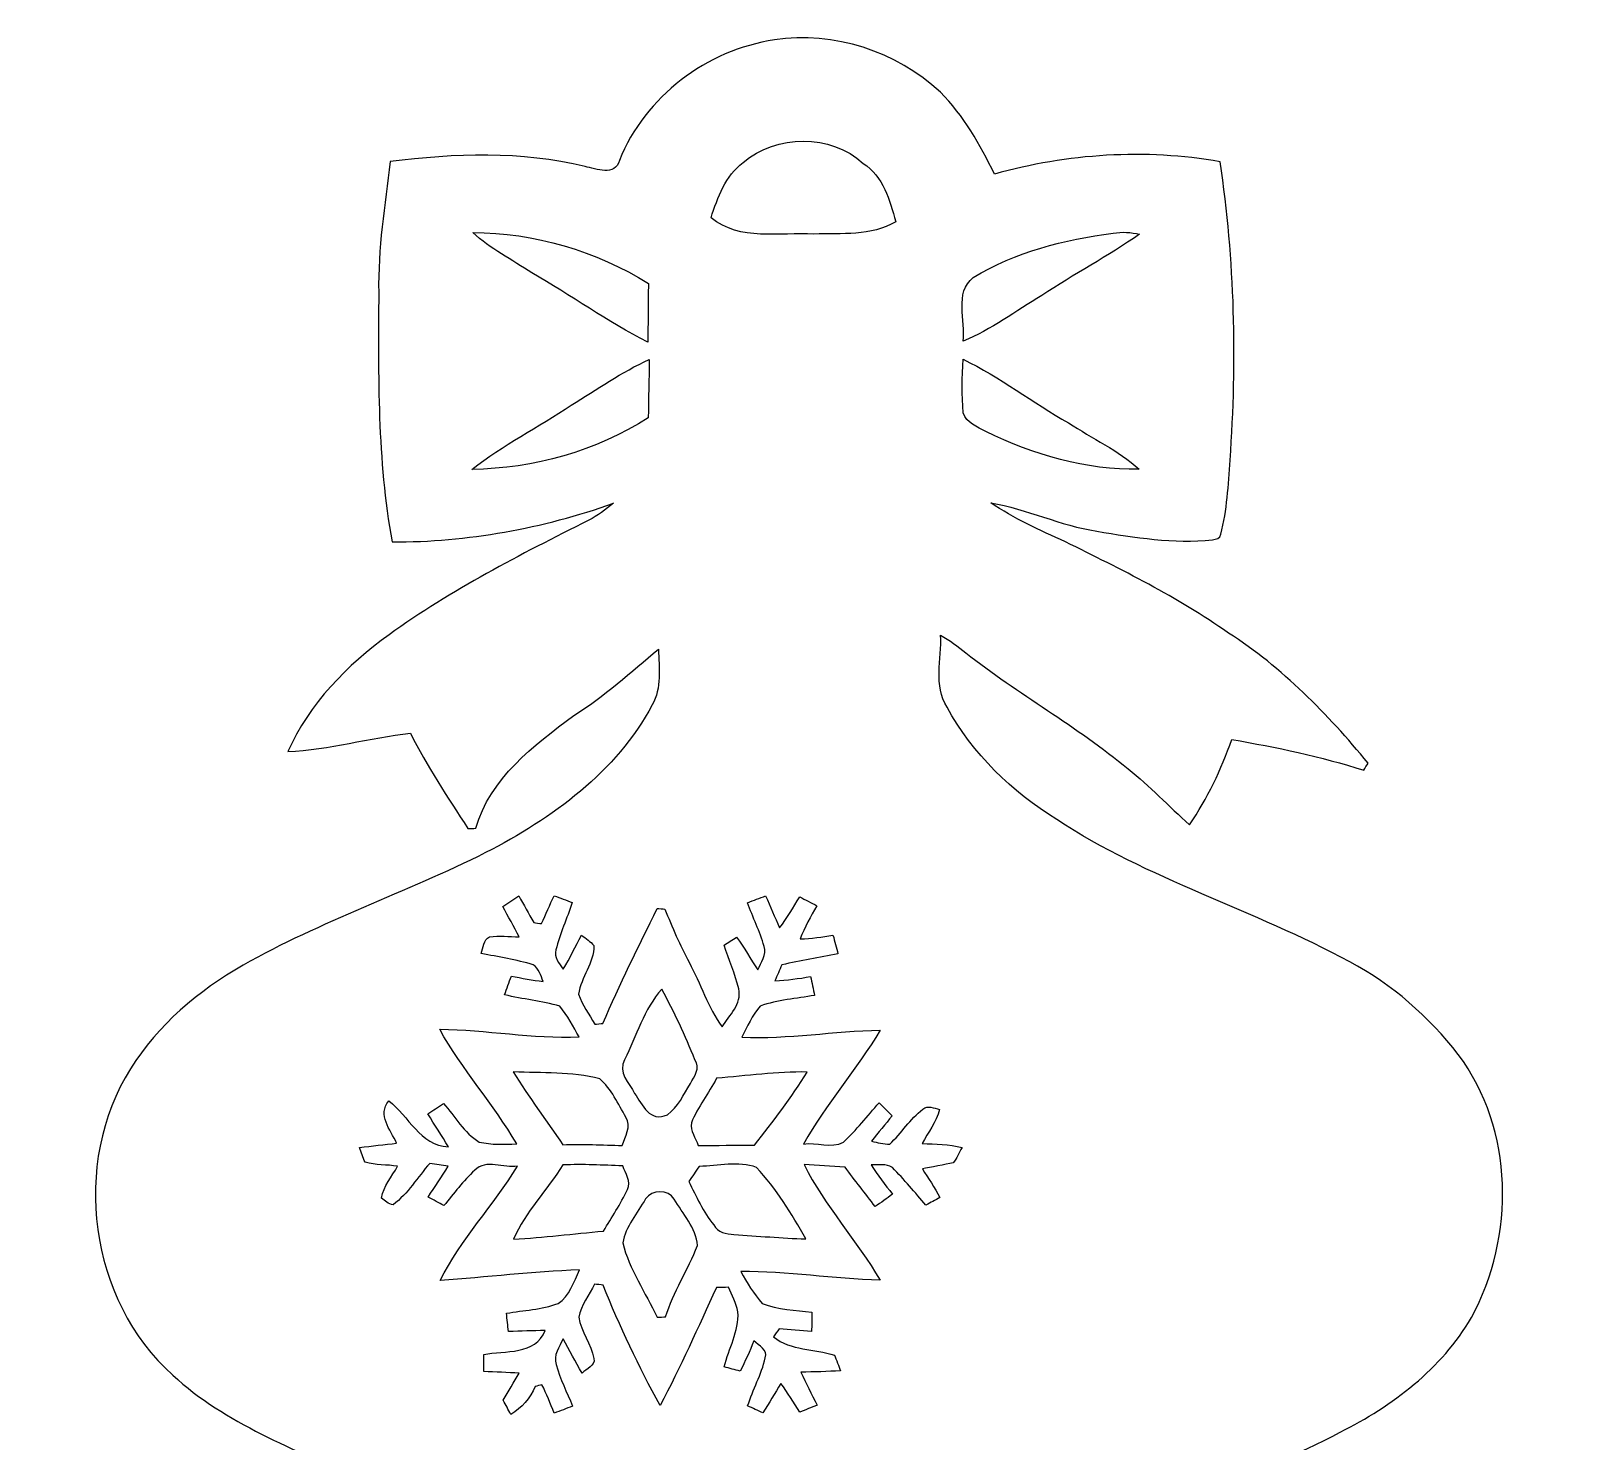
# Model space of a CAD drawing. Header units: centimetres. Extents: x -9.2 to 9.2, y -16.1 to 15.7.
# Drawn here: x -9.21 to 9.17, y -1.07 to 15.73 of the extents above; entities that cross this region are included whole.
import ezdxf

# ---------------------------------------------------------------- set-up
doc = ezdxf.new("R2010")
doc.units = ezdxf.units.CM
doc.header["$MEASUREMENT"] = 0
doc.layers.add('Layer 1', color=7, linetype='Continuous')

msp = doc.modelspace()

# ---------------------------------------------------------------- linework, layer by layer
at = {"layer": 'Layer 1', "color": 251}
for points, knots in [([(-0.34713, 15.62276), (0.3616, 15.73107), (1.10737, 15.4873), (1.63019, 15.00082), (1.63019, 15.00082), (1.90747, 14.72071), (2.10432, 14.37605), (2.27401, 14.02327), (2.27401, 14.02327), (3.14537, 14.26845), (4.07211, 14.32807), (4.96499, 14.17214), (4.96499, 14.17214), (5.14032, 12.99669), (5.16819, 11.80006), (5.08247, 10.61544), (5.08247, 10.61544), (5.06342, 10.32016), (5.04754, 10.02065), (4.97276, 9.73279), (4.97276, 9.73279), (4.96711, 9.67916), (4.91455, 9.67352), (4.87151, 9.66787), (4.87151, 9.66787), (4.41007, 9.61743), (3.94758, 9.69398), (3.49356, 9.77018), (3.49356, 9.77018), (3.05999, 9.83544), (2.66136, 10.03441), (2.22991, 10.10779), (2.22991, 10.10779), (2.50966, 9.92223), (2.8127, 9.77759), (3.11997, 9.64389), (3.11997, 9.64389), (3.7846, 9.31298), (4.45558, 8.98666), (5.06342, 8.55627), (5.06342, 8.55627), (5.70724, 8.14493), (6.24381, 7.59284), (6.72747, 7.00617), (6.72747, 7.00617), (6.71477, 6.985), (6.68972, 6.94302), (6.67702, 6.92185), (6.67702, 6.92185), (6.16232, 7.08378), (5.63421, 7.19702), (5.10258, 7.28698), (5.10258, 7.28698), (4.97769, 6.92926), (4.8133, 6.58601), (4.59987, 6.27204), (4.59987, 6.27204), (4.35187, 6.4897), (4.12679, 6.73276), (3.8675, 6.93737), (3.8675, 6.93737), (3.25684, 7.44432), (2.55764, 7.83026), (1.93357, 8.31956), (1.93357, 8.31956), (1.83727, 8.39541), (1.7399, 8.47019), (1.63336, 8.53087), (1.63336, 8.53087), (1.64641, 8.24759), (1.54693, 7.92868), (1.70956, 7.67256), (1.70956, 7.67256), (2.01189, 7.11553), (2.48214, 6.66609), (3.01731, 6.33377), (3.01731, 6.33377), (4.10492, 5.61904), (5.37139, 5.25745), (6.5091, 4.63762), (6.5091, 4.63762), (7.01534, 4.37056), (7.45278, 3.98533), (7.80309, 3.53448), (7.80309, 3.53448), (8.47302, 2.64089), (8.48325, 1.3649), (7.95902, 0.3997), (7.95902, 0.3997), (7.60377, -0.21061), (7.01851, -0.6537), (6.3948, -0.9652), (6.3948, -0.9652), (5.89209, -1.2506), (5.32024, -1.40159), (4.84752, -1.74166), (4.84752, -1.74166), (4.69406, -1.8475), (4.53178, -1.98614), (4.51273, -2.18475), (4.51273, -2.18475), (4.42489, -2.46909), (4.64361, -2.71427), (4.84964, -2.87655), (4.84964, -2.87655), (5.52485, -3.37467), (6.37893, -3.51755), (7.08977, -3.95041), (7.08977, -3.95041), (7.83449, -4.43512), (8.55945, -5.06554), (8.85084, -5.93302), (8.85084, -5.93302), (9.17187, -6.73065), (9.06921, -7.6394), (8.73407, -8.41481), (8.73407, -8.41481), (8.40916, -9.15317), (7.82496, -9.7476), (7.17303, -10.20692), (7.17303, -10.20692), (5.97711, -11.05853), (4.61998, -11.6399), (3.36938, -12.40084), (3.36938, -12.40084), (2.71886, -12.80266), (2.22956, -13.40591), (1.86196, -14.06772), (1.86196, -14.06772), (1.52717, -14.57819), (1.35643, -15.19449), (0.93698, -15.64852), (0.93698, -15.64852), (0.64029, -15.89017), (0.28011, -16.11983), (-0.12347, -16.06691), (-0.12347, -16.06691), (-0.43991, -16.07079), (-0.72355, -15.89828), (-0.96626, -15.71307), (-0.96626, -15.71307), (-1.34091, -15.4051), (-1.49613, -14.93344), (-1.7145, -14.51786), (-1.7145, -14.51786), (-2.09233, -13.7862), (-2.55834, -13.075), (-3.22157, -12.57159), (-3.22157, -12.57159), (-3.72674, -12.20929), (-4.29436, -11.95105), (-4.83235, -11.64414), (-4.83235, -11.64414), (-5.87128, -11.08922), (-6.9342, -10.5477), (-7.82602, -9.76665), (-7.82602, -9.76665), (-8.41234, -9.24031), (-8.89353, -8.56333), (-9.04804, -7.77875), (-9.04804, -7.77875), (-9.20997, -7.15257), (-9.19974, -6.47312), (-8.94362, -5.87304), (-8.94362, -5.87304), (-8.5538, -4.87645), (-7.67574, -4.15996), (-6.73453, -3.70523), (-6.73453, -3.70523), (-6.13445, -3.44699), (-5.48746, -3.27201), (-4.95864, -2.87161), (-4.95864, -2.87161), (-4.73534, -2.71674), (-4.54378, -2.44052), (-4.62245, -2.15583), (-4.62245, -2.15583), (-4.71382, -1.83833), (-5.03449, -1.67252), (-5.30507, -1.53141), (-5.30507, -1.53141), (-6.06354, -1.1617), (-6.88904, -0.86819), (-7.51875, -0.2861), (-7.51875, -0.2861), (-8.51817, 0.60643), (-8.73407, 2.23626), (-8.02181, 3.3655), (-8.02181, 3.3655), (-7.69585, 3.88726), (-7.21219, 4.29542), (-6.68126, 4.59775), (-6.68126, 4.59775), (-5.75486, 5.12304), (-4.73957, 5.46135), (-3.78989, 5.93972), (-3.78989, 5.93972), (-2.99826, 6.34683), (-2.23203, 6.89892), (-1.80375, 7.70043), (-1.80375, 7.70043), (-1.69051, 7.90046), (-1.72261, 8.14105), (-1.72932, 8.36224), (-1.72932, 8.36224), (-2.05881, 8.08955), (-2.37666, 7.80097), (-2.73967, 7.57167), (-2.73967, 7.57167), (-3.21486, 7.21924), (-3.73768, 6.82449), (-3.90807, 6.22935), (-3.90807, 6.22935), (-3.93136, 6.229), (-3.97828, 6.22794), (-4.00156, 6.22759), (-4.00156, 6.22759), (-4.24286, 6.598), (-4.48592, 6.96877), (-4.68665, 7.36318), (-4.68665, 7.36318), (-5.17631, 7.3085), (-5.65326, 7.16774), (-6.1468, 7.1434), (-6.1468, 7.1434), (-5.89386, 7.71419), (-5.44019, 8.17457), (-4.93995, 8.53652), (-4.93995, 8.53652), (-4.19629, 9.07133), (-3.37855, 9.49078), (-2.56117, 9.8993), (-2.56117, 9.8993), (-2.45498, 9.95504), (-2.35867, 10.02736), (-2.26483, 10.10179), (-2.26483, 10.10179), (-3.11185, 9.80405), (-4.00473, 9.63789), (-4.90432, 9.64247), (-4.90432, 9.64247), (-5.08353, 10.62108), (-5.06765, 11.62085), (-5.06377, 12.61181), (-5.06377, 12.61181), (-5.074, 13.13568), (-4.98969, 13.65426), (-4.92831, 14.17249), (-4.92831, 14.17249), (-4.15784, 14.27057), (-3.36515, 14.30091), (-2.60491, 14.11429), (-2.60491, 14.11429), (-2.47156, 14.08747), (-2.24684, 13.99117), (-2.19498, 14.18661), (-2.19498, 14.18661), (-1.89018, 14.94966), (-1.15605, 15.50458), (-0.34713, 15.62276), (-0.34713, 15.62276), (-0.34713, 15.62276), (-0.34713, 15.62276), (-0.34713, 15.62276)], [0, 0, 0, 0, 0.01492537, 0.01492537, 0.01492537, 0.01492537, 0.02985075, 0.02985075, 0.02985075, 0.02985075, 0.04477612, 0.04477612, 0.04477612, 0.04477612, 0.05970149, 0.05970149, 0.05970149, 0.05970149, 0.07462687, 0.07462687, 0.07462687, 0.07462687, 0.08955224, 0.08955224, 0.08955224, 0.08955224, 0.10447761, 0.10447761, 0.10447761, 0.10447761, 0.11940299, 0.11940299, 0.11940299, 0.11940299, 0.13432836, 0.13432836, 0.13432836, 0.13432836, 0.14925373, 0.14925373, 0.14925373, 0.14925373, 0.1641791, 0.1641791, 0.1641791, 0.1641791, 0.17910448, 0.17910448, 0.17910448, 0.17910448, 0.19402985, 0.19402985, 0.19402985, 0.19402985, 0.20895522, 0.20895522, 0.20895522, 0.20895522, 0.2238806, 0.2238806, 0.2238806, 0.2238806, 0.23880597, 0.23880597, 0.23880597, 0.23880597, 0.25373134, 0.25373134, 0.25373134, 0.25373134, 0.26865672, 0.26865672, 0.26865672, 0.26865672, 0.28358209, 0.28358209, 0.28358209, 0.28358209, 0.29850746, 0.29850746, 0.29850746, 0.29850746, 0.31343284, 0.31343284, 0.31343284, 0.31343284, 0.32835821, 0.32835821, 0.32835821, 0.32835821, 0.34328358, 0.34328358, 0.34328358, 0.34328358, 0.35820896, 0.35820896, 0.35820896, 0.35820896, 0.37313433, 0.37313433, 0.37313433, 0.37313433, 0.3880597, 0.3880597, 0.3880597, 0.3880597, 0.40298507, 0.40298507, 0.40298507, 0.40298507, 0.41791045, 0.41791045, 0.41791045, 0.41791045, 0.43283582, 0.43283582, 0.43283582, 0.43283582, 0.44776119, 0.44776119, 0.44776119, 0.44776119, 0.46268657, 0.46268657, 0.46268657, 0.46268657, 0.47761194, 0.47761194, 0.47761194, 0.47761194, 0.49253731, 0.49253731, 0.49253731, 0.49253731, 0.50746269, 0.50746269, 0.50746269, 0.50746269, 0.52238806, 0.52238806, 0.52238806, 0.52238806, 0.53731343, 0.53731343, 0.53731343, 0.53731343, 0.55223881, 0.55223881, 0.55223881, 0.55223881, 0.56716418, 0.56716418, 0.56716418, 0.56716418, 0.58208955, 0.58208955, 0.58208955, 0.58208955, 0.59701493, 0.59701493, 0.59701493, 0.59701493, 0.6119403, 0.6119403, 0.6119403, 0.6119403, 0.62686567, 0.62686567, 0.62686567, 0.62686567, 0.64179104, 0.64179104, 0.64179104, 0.64179104, 0.65671642, 0.65671642, 0.65671642, 0.65671642, 0.67164179, 0.67164179, 0.67164179, 0.67164179, 0.68656716, 0.68656716, 0.68656716, 0.68656716, 0.70149254, 0.70149254, 0.70149254, 0.70149254, 0.71641791, 0.71641791, 0.71641791, 0.71641791, 0.73134328, 0.73134328, 0.73134328, 0.73134328, 0.74626866, 0.74626866, 0.74626866, 0.74626866, 0.76119403, 0.76119403, 0.76119403, 0.76119403, 0.7761194, 0.7761194, 0.7761194, 0.7761194, 0.79104478, 0.79104478, 0.79104478, 0.79104478, 0.80597015, 0.80597015, 0.80597015, 0.80597015, 0.82089552, 0.82089552, 0.82089552, 0.82089552, 0.8358209, 0.8358209, 0.8358209, 0.8358209, 0.85074627, 0.85074627, 0.85074627, 0.85074627, 0.86567164, 0.86567164, 0.86567164, 0.86567164, 0.88059701, 0.88059701, 0.88059701, 0.88059701, 0.89552239, 0.89552239, 0.89552239, 0.89552239, 0.91044776, 0.91044776, 0.91044776, 0.91044776, 0.92537313, 0.92537313, 0.92537313, 0.92537313, 0.94029851, 0.94029851, 0.94029851, 0.94029851, 0.95522388, 0.95522388, 0.95522388, 0.95522388, 0.97014925, 0.97014925, 0.97014925, 0.97014925, 1, 1, 1, 1]), ([(-0.72002, 14.16085), (-0.92992, 14.00246), (-1.02553, 13.74704), (-1.10243, 13.50504), (-1.10243, 13.50504), (-0.75883, 13.2207), (-0.2861, 13.33288), (0.12347, 13.3096), (0.12347, 13.3096), (0.44979, 13.32301), (0.80645, 13.27891), (1.0982, 13.45706), (1.0982, 13.45706), (1.02694, 13.71424), (0.94968, 13.99681), (0.71155, 14.15133), (0.71155, 14.15133), (0.32103, 14.50834), (-0.32314, 14.49987), (-0.72002, 14.16085), (-0.72002, 14.16085), (-0.72002, 14.16085), (-0.72002, 14.16085), (-0.72002, 14.16085)], [0, 0, 0, 0, 0.14285714, 0.14285714, 0.14285714, 0.14285714, 0.28571429, 0.28571429, 0.28571429, 0.28571429, 0.42857143, 0.42857143, 0.42857143, 0.42857143, 0.57142857, 0.57142857, 0.57142857, 0.57142857, 0.71428571, 0.71428571, 0.71428571, 0.71428571, 1, 1, 1, 1]), ([(-3.94406, 13.32653), (-3.73168, 13.13603), (-3.47663, 13.00233), (-3.23815, 12.84781), (-3.23815, 12.84781), (-2.77495, 12.57829), (-2.33468, 12.26644), (-1.85808, 12.02126), (-1.85808, 12.02126), (-1.85244, 12.25409), (-1.85279, 12.48727), (-1.84997, 12.72011), (-1.84997, 12.72011), (-2.47297, 13.10887), (-3.20887, 13.33041), (-3.94406, 13.32653), (-3.94406, 13.32653), (-3.94406, 13.32653), (-3.94406, 13.32653), (-3.94406, 13.32653)], [0, 0, 0, 0, 0.16666667, 0.16666667, 0.16666667, 0.16666667, 0.33333333, 0.33333333, 0.33333333, 0.33333333, 0.5, 0.5, 0.5, 0.5, 0.66666667, 0.66666667, 0.66666667, 0.66666667, 1, 1, 1, 1]), ([(3.68829, 13.32089), (3.10974, 13.2401), (2.52377, 13.10217), (2.02283, 12.79066), (2.02283, 12.79066), (1.79141, 12.61957), (1.9371, 12.27137), (1.90112, 12.0336), (1.90112, 12.0336), (2.23696, 12.17083), (2.52836, 12.39379), (2.83951, 12.57759), (2.83951, 12.57759), (3.22121, 12.83123), (3.62691, 13.04784), (4.00509, 13.30678), (4.00509, 13.30678), (3.90102, 13.33112), (3.79377, 13.33888), (3.68829, 13.32089), (3.68829, 13.32089), (3.68829, 13.32089), (3.68829, 13.32089), (3.68829, 13.32089)], [0, 0, 0, 0, 0.14285714, 0.14285714, 0.14285714, 0.14285714, 0.28571429, 0.28571429, 0.28571429, 0.28571429, 0.42857143, 0.42857143, 0.42857143, 0.42857143, 0.57142857, 0.57142857, 0.57142857, 0.57142857, 0.71428571, 0.71428571, 0.71428571, 0.71428571, 1, 1, 1, 1]), ([(-2.76895, 11.27054), (-3.15877, 11.00737), (-3.58422, 10.79782), (-3.95358, 10.50502), (-3.95358, 10.50502), (-3.21416, 10.51736), (-2.47615, 10.72162), (-1.85103, 11.12097), (-1.85103, 11.12097), (-1.84891, 11.35204), (-1.84291, 11.58275), (-1.83974, 11.81382), (-1.83974, 11.81382), (-2.16888, 11.66918), (-2.46309, 11.45716), (-2.76895, 11.27054), (-2.76895, 11.27054), (-2.76895, 11.27054), (-2.76895, 11.27054), (-2.76895, 11.27054)], [0, 0, 0, 0, 0.16666667, 0.16666667, 0.16666667, 0.16666667, 0.33333333, 0.33333333, 0.33333333, 0.33333333, 0.5, 0.5, 0.5, 0.5, 0.66666667, 0.66666667, 0.66666667, 0.66666667, 1, 1, 1, 1]), ([(1.90041, 11.81806), (1.89018, 11.60498), (1.88242, 11.39119), (1.90218, 11.17847), (1.90218, 11.17847), (1.94134, 11.05994), (2.07257, 11.01372), (2.17135, 10.95657), (2.17135, 10.95657), (2.73861, 10.67999), (3.3655, 10.49549), (4.00121, 10.50925), (4.00121, 10.50925), (3.74932, 10.73291), (3.43782, 10.87508), (3.15842, 11.06029), (3.15842, 11.06029), (2.73121, 11.30018), (2.3428, 11.60533), (1.90041, 11.81806), (1.90041, 11.81806), (1.90041, 11.81806), (1.90041, 11.81806), (1.90041, 11.81806)], [0, 0, 0, 0, 0.14285714, 0.14285714, 0.14285714, 0.14285714, 0.28571429, 0.28571429, 0.28571429, 0.28571429, 0.42857143, 0.42857143, 0.42857143, 0.42857143, 0.57142857, 0.57142857, 0.57142857, 0.57142857, 0.71428571, 0.71428571, 0.71428571, 0.71428571, 1, 1, 1, 1]), ([(-3.58422, 5.29907), (-3.52072, 5.17772), (-3.45369, 5.05778), (-3.3909, 4.93571), (-3.3909, 4.93571), (-3.50908, 4.93677), (-3.62761, 4.95476), (-3.74438, 4.93571), (-3.74438, 4.93571), (-3.8167, 4.90114), (-3.81459, 4.80413), (-3.84316, 4.73851), (-3.84316, 4.73851), (-3.63573, 4.69583), (-3.42441, 4.66549), (-3.22157, 4.60269), (-3.22157, 4.60269), (-3.15278, 4.56106), (-3.13619, 4.47216), (-3.10268, 4.40443), (-3.10268, 4.40443), (-3.23039, 4.41889), (-3.35668, 4.445), (-3.48333, 4.46899), (-3.48333, 4.46899), (-3.5119, 4.39526), (-3.53871, 4.32118), (-3.56376, 4.24639), (-3.56376, 4.24639), (-3.34645, 4.19065), (-3.11997, 4.17583), (-2.90583, 4.10951), (-2.90583, 4.10951), (-2.81093, 4.00191), (-2.74743, 3.8675), (-2.67511, 3.74297), (-2.67511, 3.74297), (-3.23144, 3.72428), (-3.78213, 3.82764), (-4.3374, 3.83575), (-4.3374, 3.83575), (-4.07, 3.35562), (-3.69464, 2.94323), (-3.41948, 2.46874), (-3.41948, 2.46874), (-3.56835, 2.46309), (-3.72145, 2.4571), (-3.86715, 2.49096), (-3.86715, 2.49096), (-4.04918, 2.59962), (-4.15149, 2.79823), (-4.2926, 2.94993), (-4.2926, 2.94993), (-4.35469, 2.90936), (-4.41678, 2.86844), (-4.47851, 2.82716), (-4.47851, 2.82716), (-4.39843, 2.69522), (-4.31024, 2.56787), (-4.23333, 2.43346), (-4.23333, 2.43346), (-4.57341, 2.45357), (-4.70359, 2.80035), (-4.94383, 2.98274), (-4.94383, 2.98274), (-5.08106, 2.81058), (-4.92619, 2.64019), (-4.84999, 2.47791), (-4.84999, 2.47791), (-4.99745, 2.46098), (-5.14421, 2.44404), (-5.29096, 2.42641), (-5.29096, 2.42641), (-5.27156, 2.36784), (-5.25604, 2.30646), (-5.22499, 2.25213), (-5.22499, 2.25213), (-5.10081, 2.21368), (-4.96746, 2.22321), (-4.83976, 2.20345), (-4.83976, 2.20345), (-4.90396, 2.07857), (-5.0105, 1.96815), (-5.0292, 1.82421), (-5.0292, 1.82421), (-4.9911, 1.78717), (-4.9463, 1.75366), (-4.89232, 1.74449), (-4.89232, 1.74449), (-4.71452, 1.87607), (-4.60022, 2.07398), (-4.45523, 2.23696), (-4.45523, 2.23696), (-4.38185, 2.22532), (-4.30848, 2.21439), (-4.2351, 2.20204), (-4.2351, 2.20204), (-4.31165, 2.07751), (-4.39632, 1.95827), (-4.47463, 1.83515), (-4.47463, 1.83515), (-4.41184, 1.80164), (-4.34904, 1.76777), (-4.28625, 1.7339), (-4.28625, 1.7339), (-4.16842, 1.87854), (-4.05659, 2.02883), (-3.91866, 2.15477), (-3.91866, 2.15477), (-3.78778, 2.29411), (-3.56941, 2.17523), (-3.41101, 2.2038), (-3.41101, 2.2038), (-3.69358, 1.73355), (-4.08587, 1.33385), (-4.33246, 0.84102), (-4.33246, 0.84102), (-3.77896, 0.88053), (-3.22686, 0.95003), (-2.67159, 0.96696), (-2.67159, 0.96696), (-2.73756, 0.82585), (-2.79047, 0.65793), (-2.92629, 0.56762), (-2.92629, 0.56762), (-3.12138, 0.49071), (-3.33763, 0.48824), (-3.54154, 0.45191), (-3.54154, 0.45191), (-3.53448, 0.37924), (-3.52566, 0.30621), (-3.51614, 0.23319), (-3.51614, 0.23319), (-3.3715, 0.23883), (-3.22651, 0.24306), (-3.08151, 0.24589), (-3.08151, 0.24589), (-3.19405, -0.05221), (-3.56129, 0.01023), (-3.81282, -0.04057), (-3.81282, -0.04057), (-3.81282, -0.09172), (-3.81282, -0.19368), (-3.81282, -0.24448), (-3.81282, -0.24448), (-3.67171, -0.24906), (-3.53025, -0.25435), (-3.38878, -0.26211), (-3.38878, -0.26211), (-3.45158, -0.37006), (-3.51614, -0.47766), (-3.58034, -0.58526), (-3.58034, -0.58526), (-3.55, -0.64135), (-3.51966, -0.69744), (-3.48897, -0.75389), (-3.48897, -0.75389), (-3.35703, -0.67839), (-3.26143, -0.55845), (-3.19899, -0.42157), (-3.19899, -0.42157), (-3.17853, -0.41593), (-3.13831, -0.40499), (-3.11785, -0.3997), (-3.11785, -0.3997), (-3.06352, -0.51012), (-3.01766, -0.62442), (-2.97286, -0.73872), (-2.97286, -0.73872), (-2.89948, -0.71261), (-2.82646, -0.68474), (-2.75414, -0.65511), (-2.75414, -0.65511), (-2.81834, -0.48966), (-2.90266, -0.33161), (-2.94993, -0.16051), (-2.94993, -0.16051), (-2.98662, -0.05045), (-2.91148, 0.05151), (-2.86561, 0.14605), (-2.86561, 0.14605), (-2.79012, 0.01058), (-2.71815, -0.12735), (-2.64089, -0.26211), (-2.64089, -0.26211), (-2.59115, -0.20955), (-2.48144, -0.17639), (-2.49837, -0.0889), (-2.49837, -0.0889), (-2.53083, 0.08467), (-2.64936, 0.22966), (-2.68041, 0.40323), (-2.68041, 0.40323), (-2.65254, 0.54786), (-2.55729, 0.66816), (-2.49202, 0.79763), (-2.49202, 0.79763), (-2.46662, 0.79516), (-2.41547, 0.79022), (-2.39007, 0.78775), (-2.39007, 0.78775), (-2.19251, 0.29598), (-1.96462, -0.1845), (-1.71062, -0.64911), (-1.71062, -0.64911), (-1.46579, -0.19156), (-1.25624, 0.28504), (-1.03928, 0.75671), (-1.03928, 0.75671), (-0.9906, 0.75812), (-0.94192, 0.75953), (-0.89323, 0.76094), (-0.89323, 0.76094), (-0.85266, 0.66534), (-0.80186, 0.5715), (-0.78281, 0.46814), (-0.78281, 0.46814), (-0.76906, 0.23601), (-0.89218, 0.03104), (-0.9458, -0.18768), (-0.9458, -0.18768), (-0.8823, -0.20461), (-0.8188, -0.22154), (-0.75494, -0.23813), (-0.75494, -0.23813), (-0.69497, -0.12065), (-0.64382, 0.00071), (-0.59161, 0.12171), (-0.59161, 0.12171), (-0.53305, 0.06597), (-0.42228, 0.0187), (-0.45614, -0.08043), (-0.45614, -0.08043), (-0.50377, -0.27799), (-0.6029, -0.45861), (-0.6671, -0.65088), (-0.6671, -0.65088), (-0.60643, -0.68016), (-0.54575, -0.70908), (-0.48401, -0.73695), (-0.48401, -0.73695), (-0.41169, -0.62018), (-0.34184, -0.50165), (-0.27058, -0.38453), (-0.27058, -0.38453), (-0.19156, -0.49601), (-0.11853, -0.61136), (-0.04339, -0.72602), (-0.04339, -0.72602), (0.02434, -0.69885), (0.09243, -0.67098), (0.16087, -0.64347), (0.16087, -0.64347), (0.09596, -0.51188), (0.02893, -0.38206), (-0.03246, -0.24941), (-0.03246, -0.24941), (0.12559, -0.24871), (0.28328, -0.24271), (0.44132, -0.23424), (0.44132, -0.23424), (0.42298, -0.18768), (0.38664, -0.0949), (0.3683, -0.04868), (0.3683, -0.04868), (0.12876, 0.03351), (-0.15381, 0.00106), (-0.35878, 0.1711), (-0.35878, 0.1711), (-0.34219, 0.19438), (-0.30903, 0.24165), (-0.29245, 0.26529), (-0.29245, 0.26529), (-0.16369, 0.25435), (-0.03422, 0.24342), (0.09525, 0.23248), (0.09525, 0.23248), (0.09772, 0.30939), (0.09948, 0.38629), (0.09913, 0.4632), (0.09913, 0.4632), (-0.09878, 0.49283), (-0.30656, 0.49177), (-0.49354, 0.56797), (-0.49354, 0.56797), (-0.59161, 0.68545), (-0.67663, 0.8128), (-0.74895, 0.94721), (-0.74895, 0.94721), (-0.19403, 0.95497), (0.35701, 0.85796), (0.91158, 0.8449), (0.91158, 0.8449), (0.63535, 1.3208), (0.25083, 1.72791), (0.00529, 2.22215), (0.00529, 2.22215), (0.16863, 2.21686), (0.33055, 2.2038), (0.49424, 2.19357), (0.49424, 2.19357), (0.60925, 2.03306), (0.73484, 1.88172), (0.85231, 1.72261), (0.85231, 1.72261), (0.92251, 1.76953), (0.99166, 1.81857), (1.05904, 1.86937), (1.05904, 1.86937), (0.97084, 1.98402), (0.88089, 2.09762), (0.80539, 2.22074), (0.80539, 2.22074), (0.88829, 2.21615), (0.9846, 2.23873), (1.05763, 2.18722), (1.05763, 2.18722), (1.20015, 2.04611), (1.3268, 1.88983), (1.45838, 1.73778), (1.45838, 1.73778), (1.51342, 1.76918), (1.5688, 1.80058), (1.62454, 1.83198), (1.62454, 1.83198), (1.56245, 1.94945), (1.48661, 2.05881), (1.41605, 2.17099), (1.41605, 2.17099), (1.50777, 2.18899), (1.69086, 2.22497), (1.78259, 2.24331), (1.78259, 2.24331), (1.82809, 2.29764), (1.85455, 2.36467), (1.88807, 2.42676), (1.88807, 2.42676), (1.73249, 2.46627), (1.57021, 2.46662), (1.41146, 2.47297), (1.41146, 2.47297), (1.48308, 2.60632), (1.58256, 2.72768), (1.61819, 2.87761), (1.61819, 2.87761), (1.5561, 2.89736), (1.47849, 2.93194), (1.42134, 2.88219), (1.42134, 2.88219), (1.26824, 2.76613), (1.16734, 2.59539), (1.02588, 2.46733), (1.02588, 2.46733), (0.95215, 2.46556), (0.88053, 2.48532), (0.80962, 2.50119), (0.80962, 2.50119), (0.88935, 2.60421), (0.97472, 2.70263), (1.05551, 2.80458), (1.05551, 2.80458), (1.00365, 2.85679), (0.95144, 2.90865), (0.89923, 2.95981), (0.89923, 2.95981), (0.75988, 2.80141), (0.629, 2.63384), (0.47413, 2.48955), (0.47413, 2.48955), (0.33267, 2.41053), (0.14993, 2.49202), (-0.00212, 2.46733), (-0.00212, 2.46733), (0.26776, 2.94111), (0.63218, 3.35668), (0.91299, 3.82482), (0.91299, 3.82482), (0.3623, 3.81423), (-0.18486, 3.71651), (-0.73625, 3.73944), (-0.73625, 3.73944), (-0.67169, 3.86715), (-0.61348, 4.00509), (-0.51682, 4.11127), (-0.51682, 4.11127), (-0.31009, 4.18536), (-0.08608, 4.19982), (0.12982, 4.23898), (0.12982, 4.23898), (0.1143, 4.31377), (0.09878, 4.38785), (0.08326, 4.46229), (0.08326, 4.46229), (-0.05786, 4.44006), (-0.19897, 4.41713), (-0.34149, 4.4129), (-0.34149, 4.4129), (-0.31503, 4.4771), (-0.28681, 4.54025), (-0.25929, 4.60375), (-0.25929, 4.60375), (-0.03704, 4.64996), (0.18627, 4.6923), (0.40922, 4.73428), (0.40922, 4.73428), (0.39158, 4.80871), (0.37218, 4.8828), (0.35031, 4.95618), (0.35031, 4.95618), (0.22084, 4.93536), (0.09102, 4.91525), (-0.03986, 4.91102), (-0.03986, 4.91102), (0.01164, 5.05001), (0.08467, 5.17913), (0.15769, 5.30754), (0.15769, 5.30754), (0.08961, 5.34282), (0.02152, 5.3781), (-0.04621, 5.41337), (-0.04621, 5.41337), (-0.12241, 5.28743), (-0.19791, 5.16114), (-0.28575, 5.04296), (-0.28575, 5.04296), (-0.34431, 5.1689), (-0.39688, 5.29731), (-0.45226, 5.42431), (-0.45226, 5.42431), (-0.52423, 5.39856), (-0.59584, 5.37104), (-0.6671, 5.34317), (-0.6671, 5.34317), (-0.60678, 5.16784), (-0.52176, 5.00168), (-0.4699, 4.82318), (-0.4699, 4.82318), (-0.4378, 4.72299), (-0.50976, 4.63127), (-0.5461, 4.54307), (-0.5461, 4.54307), (-0.63394, 4.67042), (-0.70414, 4.80907), (-0.79798, 4.93254), (-0.79798, 4.93254), (-0.84843, 4.90114), (-0.89853, 4.8701), (-0.94862, 4.8387), (-0.94862, 4.8387), (-0.89359, 4.66372), (-0.81598, 4.49615), (-0.77223, 4.31765), (-0.77223, 4.31765), (-0.73378, 4.1335), (-0.88547, 4.00438), (-0.97084, 3.86256), (-0.97084, 3.86256), (-1.14124, 4.09751), (-1.22802, 4.37833), (-1.36313, 4.63268), (-1.36313, 4.63268), (-1.4732, 4.83799), (-1.56633, 5.05143), (-1.65382, 5.26697), (-1.65382, 5.26697), (-1.67675, 5.26909), (-1.72226, 5.27297), (-1.74519, 5.27509), (-1.74519, 5.27509), (-1.96744, 4.82177), (-2.19322, 4.36915), (-2.39148, 3.90454), (-2.39148, 3.90454), (-2.41582, 3.90243), (-2.46521, 3.89749), (-2.48991, 3.89537), (-2.48991, 3.89537), (-2.55411, 4.01461), (-2.6416, 4.12433), (-2.68217, 4.25344), (-2.68217, 4.25344), (-2.65218, 4.45558), (-2.49696, 4.62527), (-2.49837, 4.83306), (-2.49837, 4.83306), (-2.54141, 4.88068), (-2.59468, 4.91737), (-2.64513, 4.95582), (-2.64513, 4.95582), (-2.72168, 4.82318), (-2.78271, 4.68277), (-2.8642, 4.55295), (-2.8642, 4.55295), (-2.9143, 4.61751), (-2.9785, 4.69547), (-2.95099, 4.78296), (-2.95099, 4.78296), (-2.90689, 4.97628), (-2.81869, 5.15585), (-2.75661, 5.34353), (-2.75661, 5.34353), (-2.82857, 5.3721), (-2.90054, 5.39997), (-2.97321, 5.42678), (-2.97321, 5.42678), (-3.02331, 5.31601), (-3.0734, 5.20524), (-3.12349, 5.09446), (-3.12349, 5.09446), (-3.14678, 5.09729), (-3.19334, 5.10328), (-3.21663, 5.10611), (-3.21663, 5.10611), (-3.27589, 5.21264), (-3.33481, 5.31883), (-3.39549, 5.42396), (-3.39549, 5.42396), (-3.45828, 5.38198), (-3.52108, 5.34035), (-3.58422, 5.29907), (-3.58422, 5.29907), (-3.58422, 5.29907), (-3.58422, 5.29907), (-3.58422, 5.29907)], [0, 0, 0, 0, 0.00757576, 0.00757576, 0.00757576, 0.00757576, 0.01515152, 0.01515152, 0.01515152, 0.01515152, 0.02272727, 0.02272727, 0.02272727, 0.02272727, 0.03030303, 0.03030303, 0.03030303, 0.03030303, 0.03787879, 0.03787879, 0.03787879, 0.03787879, 0.04545455, 0.04545455, 0.04545455, 0.04545455, 0.0530303, 0.0530303, 0.0530303, 0.0530303, 0.06060606, 0.06060606, 0.06060606, 0.06060606, 0.06818182, 0.06818182, 0.06818182, 0.06818182, 0.07575758, 0.07575758, 0.07575758, 0.07575758, 0.08333333, 0.08333333, 0.08333333, 0.08333333, 0.09090909, 0.09090909, 0.09090909, 0.09090909, 0.09848485, 0.09848485, 0.09848485, 0.09848485, 0.10606061, 0.10606061, 0.10606061, 0.10606061, 0.11363636, 0.11363636, 0.11363636, 0.11363636, 0.12121212, 0.12121212, 0.12121212, 0.12121212, 0.12878788, 0.12878788, 0.12878788, 0.12878788, 0.13636364, 0.13636364, 0.13636364, 0.13636364, 0.14393939, 0.14393939, 0.14393939, 0.14393939, 0.15151515, 0.15151515, 0.15151515, 0.15151515, 0.15909091, 0.15909091, 0.15909091, 0.15909091, 0.16666667, 0.16666667, 0.16666667, 0.16666667, 0.17424242, 0.17424242, 0.17424242, 0.17424242, 0.18181818, 0.18181818, 0.18181818, 0.18181818, 0.18939394, 0.18939394, 0.18939394, 0.18939394, 0.1969697, 0.1969697, 0.1969697, 0.1969697, 0.20454545, 0.20454545, 0.20454545, 0.20454545, 0.21212121, 0.21212121, 0.21212121, 0.21212121, 0.21969697, 0.21969697, 0.21969697, 0.21969697, 0.22727273, 0.22727273, 0.22727273, 0.22727273, 0.23484848, 0.23484848, 0.23484848, 0.23484848, 0.24242424, 0.24242424, 0.24242424, 0.24242424, 0.25, 0.25, 0.25, 0.25, 0.25757576, 0.25757576, 0.25757576, 0.25757576, 0.26515152, 0.26515152, 0.26515152, 0.26515152, 0.27272727, 0.27272727, 0.27272727, 0.27272727, 0.28030303, 0.28030303, 0.28030303, 0.28030303, 0.28787879, 0.28787879, 0.28787879, 0.28787879, 0.29545455, 0.29545455, 0.29545455, 0.29545455, 0.3030303, 0.3030303, 0.3030303, 0.3030303, 0.31060606, 0.31060606, 0.31060606, 0.31060606, 0.31818182, 0.31818182, 0.31818182, 0.31818182, 0.32575758, 0.32575758, 0.32575758, 0.32575758, 0.33333333, 0.33333333, 0.33333333, 0.33333333, 0.34090909, 0.34090909, 0.34090909, 0.34090909, 0.34848485, 0.34848485, 0.34848485, 0.34848485, 0.35606061, 0.35606061, 0.35606061, 0.35606061, 0.36363636, 0.36363636, 0.36363636, 0.36363636, 0.37121212, 0.37121212, 0.37121212, 0.37121212, 0.37878788, 0.37878788, 0.37878788, 0.37878788, 0.38636364, 0.38636364, 0.38636364, 0.38636364, 0.39393939, 0.39393939, 0.39393939, 0.39393939, 0.40151515, 0.40151515, 0.40151515, 0.40151515, 0.40909091, 0.40909091, 0.40909091, 0.40909091, 0.41666667, 0.41666667, 0.41666667, 0.41666667, 0.42424242, 0.42424242, 0.42424242, 0.42424242, 0.43181818, 0.43181818, 0.43181818, 0.43181818, 0.43939394, 0.43939394, 0.43939394, 0.43939394, 0.4469697, 0.4469697, 0.4469697, 0.4469697, 0.45454545, 0.45454545, 0.45454545, 0.45454545, 0.46212121, 0.46212121, 0.46212121, 0.46212121, 0.46969697, 0.46969697, 0.46969697, 0.46969697, 0.47727273, 0.47727273, 0.47727273, 0.47727273, 0.48484848, 0.48484848, 0.48484848, 0.48484848, 0.49242424, 0.49242424, 0.49242424, 0.49242424, 0.5, 0.5, 0.5, 0.5, 0.50757576, 0.50757576, 0.50757576, 0.50757576, 0.51515152, 0.51515152, 0.51515152, 0.51515152, 0.52272727, 0.52272727, 0.52272727, 0.52272727, 0.53030303, 0.53030303, 0.53030303, 0.53030303, 0.53787879, 0.53787879, 0.53787879, 0.53787879, 0.54545455, 0.54545455, 0.54545455, 0.54545455, 0.5530303, 0.5530303, 0.5530303, 0.5530303, 0.56060606, 0.56060606, 0.56060606, 0.56060606, 0.56818182, 0.56818182, 0.56818182, 0.56818182, 0.57575758, 0.57575758, 0.57575758, 0.57575758, 0.58333333, 0.58333333, 0.58333333, 0.58333333, 0.59090909, 0.59090909, 0.59090909, 0.59090909, 0.59848485, 0.59848485, 0.59848485, 0.59848485, 0.60606061, 0.60606061, 0.60606061, 0.60606061, 0.61363636, 0.61363636, 0.61363636, 0.61363636, 0.62121212, 0.62121212, 0.62121212, 0.62121212, 0.62878788, 0.62878788, 0.62878788, 0.62878788, 0.63636364, 0.63636364, 0.63636364, 0.63636364, 0.64393939, 0.64393939, 0.64393939, 0.64393939, 0.65151515, 0.65151515, 0.65151515, 0.65151515, 0.65909091, 0.65909091, 0.65909091, 0.65909091, 0.66666667, 0.66666667, 0.66666667, 0.66666667, 0.67424242, 0.67424242, 0.67424242, 0.67424242, 0.68181818, 0.68181818, 0.68181818, 0.68181818, 0.68939394, 0.68939394, 0.68939394, 0.68939394, 0.6969697, 0.6969697, 0.6969697, 0.6969697, 0.70454545, 0.70454545, 0.70454545, 0.70454545, 0.71212121, 0.71212121, 0.71212121, 0.71212121, 0.71969697, 0.71969697, 0.71969697, 0.71969697, 0.72727273, 0.72727273, 0.72727273, 0.72727273, 0.73484848, 0.73484848, 0.73484848, 0.73484848, 0.74242424, 0.74242424, 0.74242424, 0.74242424, 0.75, 0.75, 0.75, 0.75, 0.75757576, 0.75757576, 0.75757576, 0.75757576, 0.76515152, 0.76515152, 0.76515152, 0.76515152, 0.77272727, 0.77272727, 0.77272727, 0.77272727, 0.78030303, 0.78030303, 0.78030303, 0.78030303, 0.78787879, 0.78787879, 0.78787879, 0.78787879, 0.79545455, 0.79545455, 0.79545455, 0.79545455, 0.8030303, 0.8030303, 0.8030303, 0.8030303, 0.81060606, 0.81060606, 0.81060606, 0.81060606, 0.81818182, 0.81818182, 0.81818182, 0.81818182, 0.82575758, 0.82575758, 0.82575758, 0.82575758, 0.83333333, 0.83333333, 0.83333333, 0.83333333, 0.84090909, 0.84090909, 0.84090909, 0.84090909, 0.84848485, 0.84848485, 0.84848485, 0.84848485, 0.85606061, 0.85606061, 0.85606061, 0.85606061, 0.86363636, 0.86363636, 0.86363636, 0.86363636, 0.87121212, 0.87121212, 0.87121212, 0.87121212, 0.87878788, 0.87878788, 0.87878788, 0.87878788, 0.88636364, 0.88636364, 0.88636364, 0.88636364, 0.89393939, 0.89393939, 0.89393939, 0.89393939, 0.90151515, 0.90151515, 0.90151515, 0.90151515, 0.90909091, 0.90909091, 0.90909091, 0.90909091, 0.91666667, 0.91666667, 0.91666667, 0.91666667, 0.92424242, 0.92424242, 0.92424242, 0.92424242, 0.93181818, 0.93181818, 0.93181818, 0.93181818, 0.93939394, 0.93939394, 0.93939394, 0.93939394, 0.9469697, 0.9469697, 0.9469697, 0.9469697, 0.95454545, 0.95454545, 0.95454545, 0.95454545, 0.96212121, 0.96212121, 0.96212121, 0.96212121, 0.96969697, 0.96969697, 0.96969697, 0.96969697, 0.97727273, 0.97727273, 0.97727273, 0.97727273, 0.98484848, 0.98484848, 0.98484848, 0.98484848, 1, 1, 1, 1]), ([(-2.13289, 3.47204), (-1.99002, 3.7532), (-1.90394, 4.07388), (-1.69051, 4.31341), (-1.69051, 4.31341), (-1.54129, 4.04142), (-1.41217, 3.75814), (-1.29505, 3.47098), (-1.29505, 3.47098), (-1.22484, 3.37361), (-1.30422, 3.27237), (-1.34867, 3.18699), (-1.34867, 3.18699), (-1.42946, 3.05788), (-1.49648, 2.90971), (-1.62207, 2.81622), (-1.62207, 2.81622), (-1.83198, 2.71956), (-1.9244, 2.93829), (-2.01401, 3.07022), (-2.01401, 3.07022), (-2.07821, 3.19193), (-2.2165, 3.32669), (-2.13289, 3.47204)], [0, 0, 0, 0, 0.14285714, 0.14285714, 0.14285714, 0.14285714, 0.28571429, 0.28571429, 0.28571429, 0.28571429, 0.42857143, 0.42857143, 0.42857143, 0.42857143, 0.57142857, 0.57142857, 0.57142857, 0.57142857, 0.71428571, 0.71428571, 0.71428571, 0.71428571, 1, 1, 1, 1]), ([(-3.45969, 3.32775), (-3.11679, 3.31117), (-2.76578, 3.32881), (-2.42993, 3.24591), (-2.42993, 3.24591), (-2.28988, 3.12491), (-2.21156, 2.94464), (-2.11737, 2.78694), (-2.11737, 2.78694), (-2.04682, 2.67794), (-2.13043, 2.55764), (-2.16218, 2.45004), (-2.16218, 2.45004), (-2.39783, 2.45498), (-2.63313, 2.47156), (-2.86914, 2.45992), (-2.86914, 2.45992), (-3.06846, 2.74743), (-3.27625, 3.02966), (-3.45969, 3.32775)], [0, 0, 0, 0, 0.16666667, 0.16666667, 0.16666667, 0.16666667, 0.33333333, 0.33333333, 0.33333333, 0.33333333, 0.5, 0.5, 0.5, 0.5, 0.66666667, 0.66666667, 0.66666667, 0.66666667, 1, 1, 1, 1]), ([(-1.03611, 3.2512), (-0.67628, 3.27907), (-0.31856, 3.3341), (0.04374, 3.32528), (0.04374, 3.32528), (-0.14323, 3.01907), (-0.36654, 2.73756), (-0.58491, 2.45357), (-0.58491, 2.45357), (-0.80963, 2.45286), (-1.03329, 2.45181), (-1.25765, 2.45145), (-1.25765, 2.45145), (-1.28799, 2.53859), (-1.35079, 2.62502), (-1.33773, 2.71992), (-1.33773, 2.71992), (-1.26153, 2.90901), (-1.13312, 3.07269), (-1.03611, 3.2512)], [0, 0, 0, 0, 0.16666667, 0.16666667, 0.16666667, 0.16666667, 0.33333333, 0.33333333, 0.33333333, 0.33333333, 0.5, 0.5, 0.5, 0.5, 0.66666667, 0.66666667, 0.66666667, 0.66666667, 1, 1, 1, 1]), ([(-2.86808, 2.21827), (-2.63066, 2.23097), (-2.3936, 2.21439), (-2.15583, 2.20804), (-2.15583, 2.20804), (-2.12619, 2.11808), (-2.05105, 2.02106), (-2.10009, 1.92476), (-2.10009, 1.92476), (-2.18123, 1.7526), (-2.28635, 1.59279), (-2.38513, 1.43051), (-2.38513, 1.43051), (-2.74285, 1.39947), (-3.09915, 1.35079), (-3.45793, 1.33526), (-3.45793, 1.33526), (-3.31223, 1.65947), (-3.05788, 1.92017), (-2.86808, 2.21827)], [0, 0, 0, 0, 0.16666667, 0.16666667, 0.16666667, 0.16666667, 0.33333333, 0.33333333, 0.33333333, 0.33333333, 0.5, 0.5, 0.5, 0.5, 0.66666667, 0.66666667, 0.66666667, 0.66666667, 1, 1, 1, 1]), ([(-1.24425, 2.20169), (-1.01918, 2.20627), (-0.77964, 2.2666), (-0.56092, 2.18934), (-0.56092, 2.18934), (-0.32985, 1.93569), (-0.13794, 1.64006), (0.02575, 1.33703), (0.02575, 1.33703), (-0.26035, 1.34514), (-0.54575, 1.37266), (-0.83114, 1.3903), (-0.83114, 1.3903), (-0.9204, 1.39735), (-1.02658, 1.41182), (-1.07068, 1.50319), (-1.07068, 1.50319), (-1.19662, 1.65982), (-1.27953, 1.84397), (-1.36807, 2.02247), (-1.36807, 2.02247), (-1.32644, 2.08209), (-1.28517, 2.14171), (-1.24425, 2.20169)], [0, 0, 0, 0, 0.14285714, 0.14285714, 0.14285714, 0.14285714, 0.28571429, 0.28571429, 0.28571429, 0.28571429, 0.42857143, 0.42857143, 0.42857143, 0.42857143, 0.57142857, 0.57142857, 0.57142857, 0.57142857, 0.71428571, 0.71428571, 0.71428571, 0.71428571, 1, 1, 1, 1]), ([(-1.88242, 1.81328), (-1.81116, 1.92899), (-1.61184, 1.92687), (-1.54164, 1.81257), (-1.54164, 1.81257), (-1.44463, 1.63689), (-1.27564, 1.46897), (-1.26647, 1.25906), (-1.26647, 1.25906), (-1.37442, 0.96838), (-1.55363, 0.70697), (-1.6443, 0.40711), (-1.6443, 0.40711), (-1.6697, 0.40711), (-1.72014, 0.4064), (-1.74554, 0.4064), (-1.74554, 0.4064), (-1.88807, 0.69674), (-2.07398, 0.97367), (-2.15618, 1.2887), (-2.15618, 1.2887), (-2.12055, 1.48272), (-1.98473, 1.64853), (-1.88242, 1.81328)], [0, 0, 0, 0, 0.14285714, 0.14285714, 0.14285714, 0.14285714, 0.28571429, 0.28571429, 0.28571429, 0.28571429, 0.42857143, 0.42857143, 0.42857143, 0.42857143, 0.57142857, 0.57142857, 0.57142857, 0.57142857, 0.71428571, 0.71428571, 0.71428571, 0.71428571, 1, 1, 1, 1])]:
    msp.add_open_spline(points, degree=3, knots=knots, dxfattribs=at)

doc.saveas('drawing.dxf')
